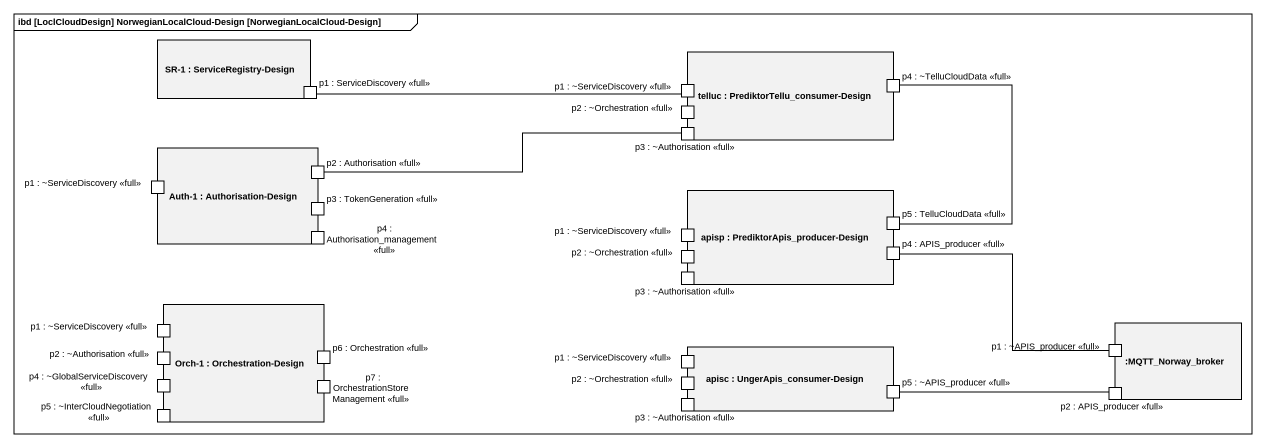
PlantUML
@startuml
mainframe ibd [LoclCloudDesign] NorwegianLocalCloud-Design [NorwegianLocalCloud-Design]
rectangle "SR-1 : ServiceRegistry-Design" as SR_1 {
  port "p1 : ServiceDiscovery <<full>>" as p1_ServiceDiscovery_full
}
rectangle "telluc : PrediktorTellu_consumer-Design" as telluc {
  port "p1 : ~ServiceDiscovery <<full>>" as p1_ServiceDiscovery_full_2
  port "p2 : ~Orchestration <<full>>" as p2_Orchestration_full
  port "p4 : ~TelluCloudData <<full>>" as p4_TelluCloudData_full
  port "p3 : ~Authorisation <<full>>" as p3_Authorisation_full
}
rectangle "Auth-1 : Authorisation-Design" as Auth_1 {
  port "p1 : ~ServiceDiscovery <<full>>" as p1_ServiceDiscovery_full_3
  port "p2 : Authorisation <<full>>" as p2_Authorisation_full
  port "p3 : TokenGeneration <<full>>" as p3_TokenGeneration_full
  port "p4 : Authorisation_management <<full>>" as p4_Authorisation_management
}
rectangle "apisp : PrediktorApis_producer-Design" as apisp {
  port "p1 : ~ServiceDiscovery <<full>>" as p1_ServiceDiscovery_full_4
  port "p5 : TelluCloudData <<full>>" as p5_TelluCloudData_full
  port "p2 : ~Orchestration <<full>>" as p2_Orchestration_full_2
  port "p4 : APIS_producer <<full>>" as p4_APIS_producer_full
  port "p3 : ~Authorisation <<full>>" as p3_Authorisation_full_2
}
rectangle "Orch-1 : Orchestration-Design" as Orch_1 {
  port "p1 : ~ServiceDiscovery <<full>>" as p1_ServiceDiscovery_full_5
  port "p2 : ~Authorisation <<full>>" as p2_Authorisation_full_2
  port "p4 : ~GlobalServiceDiscovery <<full>>" as p4_GlobalServiceDiscovery
  port "p6 : Orchestration <<full>>" as p6_Orchestration_full
  port "p7 : OrchestrationStoreManagement <<full>>" as p7_OrchestrationStoreManagem
  port "p5 : ~InterCloudNegotiation <<full>>" as p5_InterCloudNegotiation
}
rectangle "apisc : UngerApis_consumer-Design" as apisc {
  port "p1 : ~ServiceDiscovery <<full>>" as p1_ServiceDiscovery_full_6
  port "p2 : ~Orchestration <<full>>" as p2_Orchestration_full_3
  port "p5 : ~APIS_producer <<full>>" as p5_APIS_producer_full
  port "p3 : ~Authorisation <<full>>" as p3_Authorisation_full_3
}
rectangle ":MQTT_Norway_broker" as MQTT_Norway_broker {
  port "p1 : ~APIS_producer <<full>>" as p1_APIS_producer_full
  port "p2 : APIS_producer <<full>>" as p2_APIS_producer_full
}
p1_ServiceDiscovery_full -right- p1_ServiceDiscovery_full_2
p3_Authorisation_full -left- p2_Authorisation_full
p5_TelluCloudData_full -up- p4_TelluCloudData_full
p4_APIS_producer_full -right- p1_APIS_producer_full
p2_APIS_producer_full -left- p5_APIS_producer_full
@enduml
